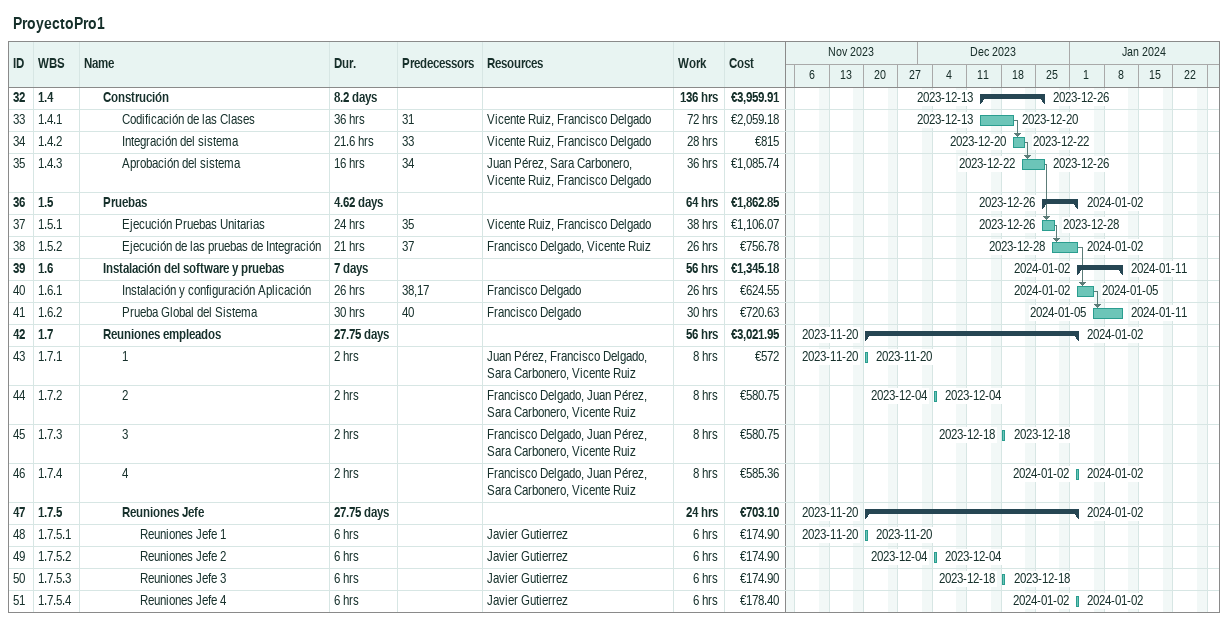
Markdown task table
ProyectoPro1

| ID | WBS | Task | Duration | Start | Finish | Predecessors | Resources | Work (h) | Cost (€) |
|---|---|---|---|---|---|---|---|---|---|
| 32 | 1.4 | **Construción** | 8.2d | 2023-12-13 | 2023-12-26 |  |  | 136 | 3959.91 |
| 33 | 1.4.1 | Codificación de las Clases | 36h | 2023-12-13 | 2023-12-20 | 31 | Vicente Ruiz, Francisco Delgado | 72 | 2059.18 |
| 34 | 1.4.2 | Integración del sistema | 21.6h | 2023-12-20 | 2023-12-22 | 33 | Vicente Ruiz, Francisco Delgado | 28 | 815 |
| 35 | 1.4.3 | Aprobación del sistema | 16h | 2023-12-22 | 2023-12-26 | 34 | Juan Pérez, Sara Carbonero, Vicente Ruiz, Francisco Delgado | 36 | 1085.74 |
| 36 | 1.5 | **Pruebas** | 4.62d | 2023-12-26 | 2024-01-02 |  |  | 64 | 1862.85 |
| 37 | 1.5.1 | Ejecución Pruebas Unitarias | 24h | 2023-12-26 | 2023-12-28 | 35 | Vicente Ruiz, Francisco Delgado | 38 | 1106.07 |
| 38 | 1.5.2 | Ejecución de las pruebas de Integración | 21h | 2023-12-28 | 2024-01-02 | 37 | Francisco Delgado, Vicente Ruiz | 26 | 756.78 |
| 39 | 1.6 | **Instalación del software y pruebas** | 7d | 2024-01-02 | 2024-01-11 |  |  | 56 | 1345.18 |
| 40 | 1.6.1 | Instalación y configuración Aplicación | 26h | 2024-01-02 | 2024-01-05 | 38, 17 | Francisco Delgado | 26 | 624.55 |
| 41 | 1.6.2 | Prueba Global del Sistema | 30h | 2024-01-05 | 2024-01-11 | 40 | Francisco Delgado | 30 | 720.63 |
| 42 | 1.7 | **Reuniones empleados** | 27.75d | 2023-11-20 | 2024-01-02 |  |  | 56 | 3021.95 |
| 43 | 1.7.1 | 1 | 2h | 2023-11-20 | 2023-11-20 |  | Juan Pérez, Francisco Delgado, Sara Carbonero, Vicente Ruiz | 8 | 572 |
| 44 | 1.7.2 | 2 | 2h | 2023-12-04 | 2023-12-04 |  | Francisco Delgado, Juan Pérez, Sara Carbonero, Vicente Ruiz | 8 | 580.75 |
| 45 | 1.7.3 | 3 | 2h | 2023-12-18 | 2023-12-18 |  | Francisco Delgado, Juan Pérez, Sara Carbonero, Vicente Ruiz | 8 | 580.75 |
| 46 | 1.7.4 | 4 | 2h | 2024-01-02 | 2024-01-02 |  | Francisco Delgado, Juan Pérez, Sara Carbonero, Vicente Ruiz | 8 | 585.36 |
| 47 | 1.7.5 | **Reuniones Jefe** | 27.75d | 2023-11-20 | 2024-01-02 |  |  | 24 | 703.10 |
| 48 | 1.7.5.1 | Reuniones Jefe 1 | 6h | 2023-11-20 | 2023-11-20 |  | Javier Gutierrez | 6 | 174.90 |
| 49 | 1.7.5.2 | Reuniones Jefe 2 | 6h | 2023-12-04 | 2023-12-04 |  | Javier Gutierrez | 6 | 174.90 |
| 50 | 1.7.5.3 | Reuniones Jefe 3 | 6h | 2023-12-18 | 2023-12-18 |  | Javier Gutierrez | 6 | 174.90 |
| 51 | 1.7.5.4 | Reuniones Jefe 4 | 6h | 2024-01-02 | 2024-01-02 |  | Javier Gutierrez | 6 | 178.40 |
